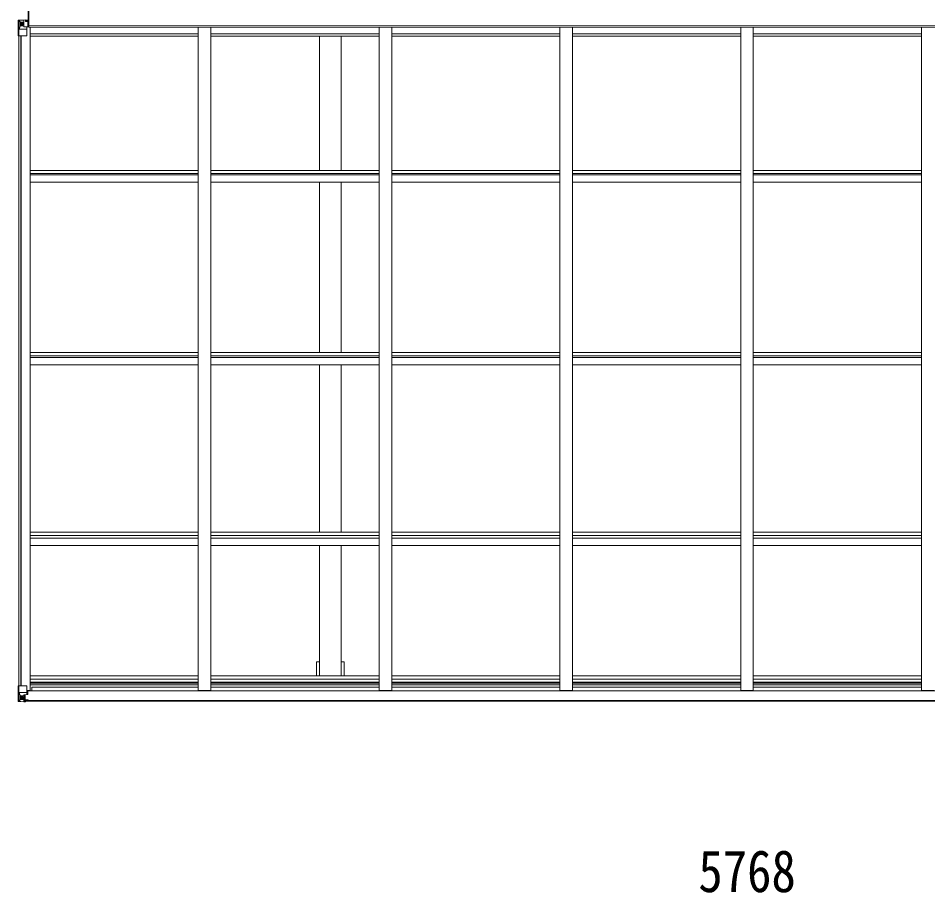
# Model space of a CAD drawing. Units: millimetres at full size; details may follow other scales. Extents: x -9783 to 33754, y -10064 to 6752.
# Drawn here: x 1770 to 5372, y 69 to 3534 of the extents above; entities that cross this region are included whole.
import ezdxf
from ezdxf.enums import TextEntityAlignment as Align

# ---------------------------------------------------------------- set-up
doc = ezdxf.new("R2010")
doc.units = ezdxf.units.MM
doc.header["$LTSCALE"] = 35
for name, color, linetype, lineweight in [('0-1_本体', 4, 'Continuous', 9), ('0-2_部品', 7, 'Continuous', 9), ('0-7_合掌部品', 3, 'Continuous', 9), ('0-A_寸法', 6, 'Continuous', 9)]:
    doc.layers.add(name, color=color, linetype=linetype, lineweight=lineweight)
doc.styles.add('ＭＳ ゴシック', font='')
doc.styles.get('ＭＳ ゴシック').set_extended_font_data('MS Gothic')

msp = doc.modelspace()

# ---------------------------------------------------------------- linework, layer by layer
at = {"layer": '0-1_本体'}
for p, q in [((1798.7, 3525.57), (1809.2, 3525.57)), ((1808.17, 3500.12), (1811.7, 3500.12)), ((7500.7, 3505.52), (1811.7, 3505.79)), ((1811.7, 3502.47), (1811.7, 3498.82)), ((7500.7, 3498.82), (1811.7, 3498.82)), ((1817.2, 3500.12), (1817.2, 870.2)), ((2483.2, 3500.12), (2483.2, 870.2)), ((2533.2, 3500.12), (2533.2, 870.2)), ((3199.2, 3500.12), (3199.2, 870.2)), ((3249.2, 3500.12), (3249.2, 870.2)), ((3915.2, 3500.12), (3915.2, 870.2)), ((3965.2, 3500.12), (3965.2, 870.2)), ((4631.2, 3500.12), (4631.2, 870.2)), ((4681.2, 3500.12), (4681.2, 870.2)), ((5347.2, 3500.12), (5347.2, 870.2)), ((1772.2, 3463.77), (1772.2, 888.67)), ((1781.2, 3463.77), (1781.2, 888.67)), ((1781.9, 3463.77), (1781.9, 888.67)), ((2483.2, 3472.01), (1816.62, 3472.01)), ((2483.2, 3462.88), (1816.89, 3462.88)), ((3199.2, 3472.01), (2533.2, 3472.01)), ((3199.2, 3462.88), (2533.2, 3462.88)), ((2963.7, 3462.88), (2963.7, 2930.97)), ((3048.7, 3462.88), (3048.7, 2930.97)), ((3915.2, 3472.01), (3249.2, 3472.01)), ((3915.2, 3462.88), (3249.2, 3462.88)), ((4631.2, 3472.01), (3965.2, 3472.01)), ((4631.2, 3462.88), (3965.2, 3462.88)), ((5347.2, 3472.01), (4681.2, 3472.01)), ((5347.2, 3462.88), (4681.2, 3462.88)), ((2483.2, 2930.97), (1817.2, 2930.97)), ((2483.2, 2917.95), (1817.2, 2917.95)), ((3199.2, 2930.97), (2533.2, 2930.97)), ((3199.2, 2917.95), (2533.2, 2917.95)), ((3915.2, 2930.97), (3249.2, 2930.97)), ((3915.2, 2917.95), (3249.2, 2917.95)), ((4631.2, 2930.97), (3965.2, 2930.97)), ((4631.2, 2917.95), (3965.2, 2917.95)), ((5347.2, 2930.97), (4681.2, 2930.97)), ((5347.2, 2917.95), (4681.2, 2917.95)), ((2483.2, 2913.65), (1817.2, 2913.65)), ((2483.2, 2883.89), (1817.2, 2883.89)), ((3199.2, 2913.65), (2533.2, 2913.65)), ((3199.2, 2883.89), (2533.2, 2883.89)), ((2963.7, 2883.89), (2963.7, 2209.53)), ((3048.7, 2883.89), (3048.7, 2209.53)), ((3915.2, 2913.65), (3249.2, 2913.65)), ((3915.2, 2883.89), (3249.2, 2883.89)), ((4631.2, 2913.65), (3965.2, 2913.65)), ((4631.2, 2883.89), (3965.2, 2883.89)), ((5347.2, 2913.65), (4681.2, 2913.65)), ((5347.2, 2883.89), (4681.2, 2883.89)), ((2483.2, 2209.53), (1817.2, 2209.53)), ((3199.2, 2209.53), (2533.2, 2209.53)), ((3915.2, 2209.53), (3249.2, 2209.53)), ((4631.2, 2209.53), (3965.2, 2209.53)), ((5347.2, 2209.53), (4681.2, 2209.53)), ((2483.2, 2196.57), (1817.2, 2196.57)), ((2483.2, 2189.43), (1817.2, 2189.43)), ((3199.2, 2196.57), (2533.2, 2196.57)), ((3199.2, 2189.43), (2533.2, 2189.43)), ((3915.2, 2196.57), (3249.2, 2196.57)), ((3915.2, 2189.43), (3249.2, 2189.43)), ((4631.2, 2196.57), (3965.2, 2196.57)), ((4631.2, 2189.43), (3965.2, 2189.43)), ((5347.2, 2196.57), (4681.2, 2196.57)), ((5347.2, 2189.43), (4681.2, 2189.43)), ((2483.2, 2159.98), (1817.2, 2159.98)), ((3199.2, 2159.98), (2533.2, 2159.98)), ((2963.7, 2159.98), (2963.7, 1497.16)), ((3048.7, 2159.98), (3048.7, 1497.16)), ((3915.2, 2159.98), (3249.2, 2159.98)), ((4631.2, 2159.98), (3965.2, 2159.98)), ((5347.2, 2159.98), (4681.2, 2159.98)), ((2483.2, 1497.16), (1817.2, 1497.16)), ((2483.2, 1484.32), (1817.2, 1484.32)), ((3199.2, 1497.16), (2533.2, 1497.16)), ((3199.2, 1484.32), (2533.2, 1484.32)), ((3915.2, 1497.16), (3249.2, 1497.16)), ((3915.2, 1484.32), (3249.2, 1484.32)), ((4631.2, 1497.16), (3965.2, 1497.16)), ((4631.2, 1484.32), (3965.2, 1484.32)), ((5347.2, 1497.16), (4681.2, 1497.16)), ((5347.2, 1484.32), (4681.2, 1484.32)), ((2483.2, 1474.17), (1817.2, 1474.17)), ((2483.2, 1445.2), (1817.2, 1445.2)), ((3199.2, 1474.17), (2533.2, 1474.17)), ((3199.2, 1445.2), (2533.2, 1445.2)), ((2963.7, 1445.2), (2963.7, 927.63)), ((3048.7, 1445.2), (3048.7, 927.63)), ((3915.2, 1474.17), (3249.2, 1474.17)), ((3915.2, 1445.2), (3249.2, 1445.2)), ((4631.2, 1474.17), (3965.2, 1474.17)), ((4631.2, 1445.2), (3965.2, 1445.2)), ((5347.2, 1474.17), (4681.2, 1474.17)), ((5347.2, 1445.2), (4681.2, 1445.2)), ((3061.2, 983.91), (3048.7, 983.91)), ((3061.2, 983.91), (3061.2, 927.63)), ((2483.2, 927.63), (1817.2, 927.63)), ((2483.2, 914.81), (1817.2, 914.81)), ((2483.2, 903.47), (1817.2, 903.47)), ((3199.2, 927.63), (2533.2, 927.63)), ((3199.2, 914.81), (2533.2, 914.81)), ((3199.2, 903.47), (2533.2, 903.47)), ((3915.2, 927.63), (3249.2, 927.63)), ((3915.2, 914.81), (3249.2, 914.81)), ((3915.2, 903.47), (3249.2, 903.47)), ((4631.2, 927.63), (3965.2, 927.63)), ((4631.2, 914.81), (3965.2, 914.81)), ((4631.2, 903.47), (3965.2, 903.47)), ((5347.2, 927.63), (4681.2, 927.63)), ((5347.2, 914.81), (4681.2, 914.81)), ((5347.2, 903.47), (4681.2, 903.47)), ((1804.2, 870.2), (1817.2, 870.2)), ((1817.2, 899.68), (2483.2, 899.68)), ((2483.2, 892.61), (1817.2, 892.61)), ((1824.7, 883.24), (1824.7, 868.17)), ((2483.2, 883.24), (1824.7, 883.24)), ((1824.7, 868.17), (7487.7, 868.17)), ((2483.2, 870.2), (2533.2, 870.2)), ((2533.2, 899.68), (3199.2, 899.68)), ((3199.2, 892.61), (2533.2, 892.61)), ((3199.2, 883.24), (2533.2, 883.24)), ((3199.2, 870.2), (3249.2, 870.2)), ((3249.2, 899.68), (3915.2, 899.68)), ((3915.2, 892.61), (3249.2, 892.61)), ((3915.2, 883.24), (3249.2, 883.24)), ((3915.2, 870.2), (3965.2, 870.2)), ((3965.2, 899.68), (4631.2, 899.68)), ((4631.2, 892.61), (3965.2, 892.61)), ((4631.2, 883.24), (3965.2, 883.24)), ((4631.2, 870.2), (4681.2, 870.2)), ((4681.2, 899.68), (5347.2, 899.68)), ((5347.2, 892.61), (4681.2, 892.61)), ((5347.2, 883.24), (4681.2, 883.24)), ((5347.2, 870.2), (5397.2, 870.2)), ((7518.71, 829.97), (1793.7, 829.97)), ((7518.7, 827.91), (1793.7, 827.91))]:
    msp.add_line(p, q, dxfattribs=at)
msp.add_lwpolyline([(2963.7, 983.91), (2951.2, 983.91), (2951.2, 927.63)], dxfattribs=at)
at = {"layer": '0-2_部品'}
for p, q in [((1773.05, 888.67), (1803.2, 888.67)), ((1773.05, 888.67), (1773.05, 828.09)), ((1804.2, 887.67), (1804.2, 854.58)), ((1824.7, 869.41), (1804.2, 869.41)), ((1808.7, 865.67), (1804.2, 865.67)), ((1808.7, 869.41), (1808.7, 853.8)), ((1773.59, 861.79), (1780.2, 862.01)), ((1773.59, 861.79), (1777.74, 849.71)), ((1777.02, 831.46), (1774.28, 827.8)), ((1780.2, 848.47), (1777.87, 848.44)), ((1777.87, 848.44), (1777.87, 834.97)), ((1777.87, 834.97), (1780.2, 834.91)), ((1780.2, 862.01), (1804.2, 862.01)), ((1780.2, 848.47), (1792.2, 848.47)), ((1780.2, 848.47), (1780.2, 848.47)), ((1780.2, 834.92), (1792.2, 834.92)), ((1785.68, 842.11), (1785.68, 843.07)), ((1791.2, 834.92), (1792.2, 834.92)), ((1792.2, 851.77), (1792.2, 825.67)), ((1793.7, 848.47), (1792.2, 848.47)), ((1793.7, 834.92), (1792.2, 834.92)), ((1793.7, 831.38), (1792.2, 831.38)), ((1803.38, 854.32), (1793.03, 852.66)), ((1793.03, 852.03), (1803.38, 853.68)), ((1793.03, 852.66), (1793.03, 852.03)), ((1797.7, 844.88), (1793.7, 844.88)), ((1797.7, 836.67), (1793.7, 836.67)), ((1794.2, 831.74), (1793.7, 831.74)), ((1793.81, 833.04), (1797.7, 833.04)), ((1794.2, 832.83), (1794.2, 832.67)), ((1794.2, 832.67), (1794.2, 832.67)), ((1804.2, 832.58), (1794.2, 832.67)), ((1794.2, 830.71), (1794.2, 832.67)), ((1802.2, 830.74), (1794.2, 830.74)), ((1802.2, 830.71), (1794.2, 830.71)), ((1797.7, 852.78), (1797.7, 832.81)), ((1803.38, 853.68), (1803.38, 854.32)), ((1803.66, 853.76), (1807.7, 853.8)), ((1804.2, 832.58), (1804.2, 830.97)), ((1804.2, 830.97), (1809.2, 830.97)), ((1807.7, 855.53), (1808.7, 855.52)), ((1808.7, 853.8), (1807.7, 853.8)), ((1809.2, 829.97), (1809.2, 830.97)), ((1809.2, 830.97), (1810.2, 830.97)), ((1810.2, 832.66), (1810.2, 832.54)), ((1810.2, 830.97), (1810.2, 832.54)), ((1810.2, 830.97), (1810.2, 829.97)), ((1770.2, 827.96), (1770.2, 828)), ((1771.14, 827.01), (1771.14, 826.97)), ((1771.14, 826.96), (1771.14, 826.96)), ((1780.11, 826.58), (1772.19, 827.05)), ((1773.05, 828.02), (1773.05, 828.09)), ((1792.2, 825.79), (1780.2, 826.57)), ((1792.2, 826.56), (1798.7, 826.16)), ((1798.7, 825.28), (1792.2, 825.67)), ((1798.7, 827.09), (1793.7, 827.17)), ((1798.7, 827.09), (1798.7, 827.91)), ((1798.7, 826.68), (1798.7, 827.09)), ((1798.7, 826.68), (1798.7, 826.16)), ((1798.7, 826.16), (1798.7, 825.28)), ((1803.7, 827.47), (1803.7, 827.91)), ((1804, 827.47), (1803.7, 827.47)), ((1804, 827.47), (1805.69, 827.91))]:
    msp.add_line(p, q, dxfattribs=at)
for points in [[(1770.2, 828), (1770.2, 888.67), (1773.05, 888.67)], [(1783.76, 841.15), (1782.8, 841.15), (1782.8, 840.19), (1783.76, 840.19)], [(1785.68, 843.07), (1784.72, 843.07), (1784.72, 842.11)], [(1784.72, 839.23), (1784.72, 838.27), (1785.68, 838.27), (1785.68, 839.23)], [(1786.64, 840.19), (1787.6, 840.19), (1787.6, 841.15), (1786.64, 841.15)], [(1798.7, 826.68), (1793.7, 826.68), (1793.7, 852.14)], [(1809.2, 832.7), (1794.2, 832.83), (1794.2, 832.83)], [(1794.2, 831.74), (1802.2, 831.74), (1802.2, 829.97)], [(1807.7, 853.8), (1807.7, 855.53), (1804.2, 855.55)], [(1804.2, 832.58), (1804.2, 832.59), (1810.2, 832.54)], [(1771.14, 826.96), (1780.2, 826.41), (1792.2, 825.67)]]:
    msp.add_lwpolyline(points, dxfattribs=at)
msp.add_circle((1785.2, 840.67), 5.3, dxfattribs=at)
for centre, radius, start, end in [((1803.2, 887.67), 1, 0, 90), ((1783.76, 842.11), 0.96, 270, 0), ((1783.76, 839.23), 0.96, 0, 90), ((1786.64, 842.11), 0.96, 180, 270), ((1786.64, 839.23), 0.96, 90, 180), ((1793.14, 851.73), 0.937, 96.73234, 177.67791), ((1793.14, 851.1), 0.937, 96.73234, 177.67791), ((1794.2, 833.17), 0.5, 179.95536, 269.47105), ((1794.2, 830.24), 0.5, 89.99891, 179.99891), ((1794.2, 830.21), 0.5, 90.00309, 180.00198), ((1794.22, 833.35), 0.513, 178.95293, 268.11972), ((1803.27, 855.25), 0.937, 276.73234, 357.67791), ((1803.27, 854.61), 0.937, 276.73234, 357.67791), ((1809.34, 825.01), 7.69, 83.56574, 91.03001), ((1771.2, 828), 0.999, 180.04917, 266.5576), ((1771.2, 827.97), 0.999, 180.04917, 266.5576), ((1771.2, 827.96), 1, 179.99921, 266.49983), ((1772.36, 814.35), 12.7, 84.89689, 90.75534), ((1774.33, 827.97), 1.28, 177.54105, 228.82169)]:
    msp.add_arc(centre, radius, start, end, dxfattribs=at)
for centre, major_axis, ratio, start_param, end_param in [((1774.31, 859.44), (0.85, -2.32), 0.403757, 3.0087805, 3.9744392), ((1775, 835.05), (0.03, -5), 0.573921, 0.7672717, 1.551125), ((1776.47, 848.42), (0, -3), 0.468246, 1.5772882, 2.0127935), ((1698.46, 834.92), (81.75, 0), 0.061163, 6.2824128, 6.2831853), ((1773.14, 826.88), (2, -0.12), 0.060933, 2.0712557, 3.1453404), ((1972.14, 814.65), (201, -12.36), 0.060933, 3.1453404, 3.145839), ((1773.33, 829.98), (-0.02, -3), 0.466854, 0.125683, 0.7596956)]:
    msp.add_ellipse(centre, major_axis=major_axis, ratio=ratio, start_param=start_param, end_param=end_param, dxfattribs=at)
at = {"layer": '0-7_合掌部品'}
for p, q in [((1770.2, 3524.48), (1770.2, 3463.77)), ((1771.14, 3525.44), (1771.14, 3525.48)), ((1780.11, 3525.87), (1772.19, 3525.39)), ((1773.05, 3524.42), (1773.05, 3524.35)), ((1773.05, 3463.77), (1773.05, 3524.35)), ((1773.59, 3490.65), (1777.74, 3502.74)), ((1777.02, 3520.98), (1774.28, 3524.65)), ((1777.87, 3517.47), (1780.2, 3517.53)), ((1777.87, 3504), (1777.87, 3517.47)), ((1780.2, 3503.97), (1777.87, 3504)), ((1792.2, 3526.66), (1780.2, 3525.87)), ((1780.2, 3517.53), (1792.2, 3517.53)), ((1780.2, 3503.97), (1780.2, 3503.97)), ((1792.2, 3503.97), (1780.2, 3503.97)), ((1784.72, 3510.33), (1784.72, 3509.37)), ((1792.2, 3499.98), (1792.2, 3526.77)), ((1792.2, 3499.98), (1798.7, 3499.98)), ((1793.03, 3499.78), (1793.03, 3499.98)), ((1803.38, 3498.13), (1793.03, 3499.78)), ((1795.73, 3499.98), (1803.38, 3498.76)), ((1798.7, 3527.17), (1798.7, 3521.22)), ((1807.7, 3521.79), (1798.7, 3521.85)), ((1798.7, 3499.98), (1807.7, 3500.02)), ((1803.38, 3498.76), (1803.38, 3498.13)), ((1804.2, 3464.77), (1804.2, 3497.87)), ((1808.7, 3500.93), (1808.7, 3521.08)), ((1770.2, 3463.77), (1803.2, 3463.77)), ((1773.59, 3490.65), (1780.2, 3490.44)), ((1780.2, 3490.44), (1804.2, 3490.44))]:
    msp.add_line(p, q, dxfattribs=at)
msp.add_lwpolyline([(1810.7, 3502.45), (1810.7, 3565.45), (1809.2, 3565.45), (1809.2, 3502.45)], close=True, dxfattribs=at)
for points in [[(1810.7, 3502.45), (1811.7, 3502.45), (1811.7, 3565.45), (1810.7, 3565.45)], [(1771.14, 3525.48), (1780.2, 3526.04), (1798.7, 3527.17)], [(1783.76, 3512.25), (1782.8, 3512.25), (1782.8, 3511.29), (1783.76, 3511.29)], [(1785.68, 3513.21), (1785.68, 3514.17), (1784.72, 3514.17), (1784.72, 3513.21)], [(1784.72, 3509.37), (1785.68, 3509.37), (1785.68, 3510.33)], [(1786.64, 3511.29), (1787.6, 3511.29), (1787.6, 3512.25), (1786.64, 3512.25)], [(1808.7, 3521.08), (1808.69, 3521.19), (1798.7, 3521.22)]]:
    msp.add_lwpolyline(points, dxfattribs=at)
msp.add_circle((1785.2, 3511.77), 5.3, dxfattribs=at)
for centre, radius, start, end in [((1771.2, 3524.48), 0.999, 93.4424, 179.95083), ((1771.2, 3524.48), 1, 93.50017, 180.00079), ((1771.2, 3524.44), 0.999, 93.4424, 179.95083), ((1772.36, 3538.09), 12.7, 269.24466, 275.10311), ((1774.33, 3524.48), 1.28, 131.17831, 182.45895), ((1783.76, 3513.21), 0.96, 270, 0), ((1783.76, 3510.33), 0.96, 0, 90), ((1786.64, 3513.21), 0.96, 180, 270), ((1786.64, 3510.33), 0.96, 90, 180), ((1793.14, 3500.71), 0.937, 230.93398, 263.26766), ((1803.27, 3497.83), 0.937, 2.32209, 83.26766), ((1803.27, 3497.2), 0.937, 2.32209, 83.26766), ((1803.2, 3464.77), 1, 270, 0)]:
    msp.add_arc(centre, radius, start, end, dxfattribs=at)
for centre, major_axis, ratio, start_param, end_param in [((1972.14, 3537.79), (201, 12.36), 0.060933, 3.1373463, 3.1378449), ((1773.14, 3525.56), (2, 0.12), 0.060933, 3.1378449, 4.2119296), ((1773.33, 3522.46), (-0.02, 3), 0.466854, 5.5234897, 6.1575023), ((1775, 3517.39), (0.03, 5), 0.573921, 4.7320603, 5.5159136), ((1776.47, 3504.02), (0, 3), 0.468246, 4.2703918, 4.7058971), ((1698.46, 3517.53), (81.75, 0), 0.061163, 0, 0.0007725), ((1807.7, 3521.09), (1, -0.012), 0.707053, 0.1587743, 1.5795216), ((1807.7, 3500.92), (1, 0.021), 0.906239, 4.6936843, 6.2644806), ((1774.31, 3493), (0.85, 2.32), 0.403757, 2.3087461, 3.2744049)]:
    msp.add_ellipse(centre, major_axis=major_axis, ratio=ratio, start_param=start_param, end_param=end_param, dxfattribs=at)

# ---------------------------------------------------------------- texts
at = {"layer": '0-A_寸法', "color": 7, "style": 'ＭＳ ゴシック', "width": 0.85}
msp.add_text('5768', height=166.8, dxfattribs=at).set_placement((4463.7, 21.19), align=Align.BOTTOM_LEFT)

doc.saveas('drawing.dxf')
